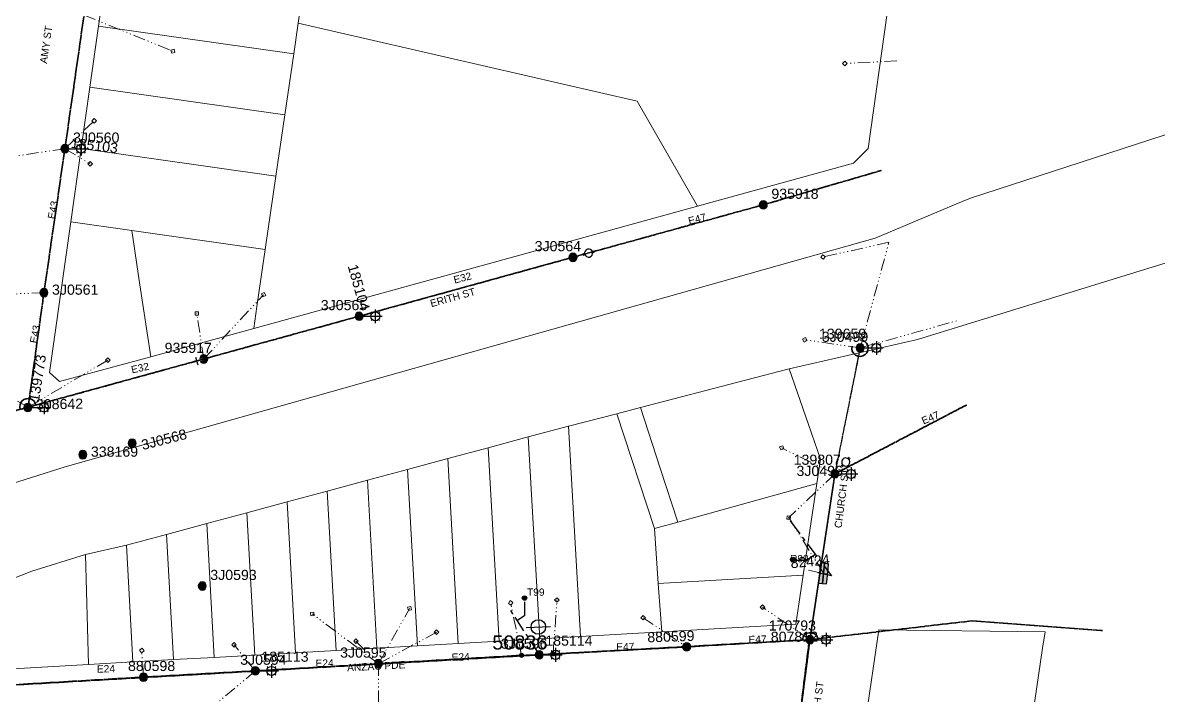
# Model space of a CAD drawing. Header units: metres. Extents: x 244561 to 254068, y 6159332 to 6162744.
# Drawn here: x 252314 to 252594.4, y 6161688.6 to 6161854.5 of the extents above; entities that cross this region are included whole.
import ezdxf
from ezdxf.enums import TextEntityAlignment as Align

# ---------------------------------------------------------------- set-up
doc = ezdxf.new("R2010")
doc.units = ezdxf.units.M
for name, pattern in [('Cable Exist OH', [1, 1, 0]), ('Cable Exist UG', [7, 4, -1, 1, -1]), ('PHANTOMX2', [6.6, 3, -0.75, 0.2, -0.75, 0.2, -0.75, 0.2, -0.75])]:
    doc.linetypes.add(name, pattern=pattern)
doc.layers.get('0').update_dxf_attribs({"color": 6})
for name, color, linetype, lineweight in [('_User_HV_Exist', 1, 'Continuous', 35), ('_User_LV_Exist', 5, 'Continuous', 35), ('Cadastre Developer_SP_NEW', 92, 'Continuous', 15), ('Cadastre Land Parcels_SP_EXT', 118, 'Continuous', 15), ('Cadastre Roads_SP_EXT', 218, 'Continuous', 15), ('Mains_HV_EXT', 13, 'Continuous', 25), ('Mains_LV_EXT', 163, 'Continuous', 25), ('Mains_SL_EXT', 131, 'Continuous', 25), ('Services_SP_EXT', 42, 'PHANTOMX2', 20)]:
    doc.layers.add(name, color=color, linetype=linetype, lineweight=lineweight)
for name, color, linetype in [('Duct_SP_EXT', 30, 'Continuous'), ('Equip_LV_EXT', 7, 'Continuous'), ('Equip_SP_HV_EXT', 7, 'Continuous'), ('Equip_SP_LV_EXT', 7, 'Continuous'), ('Equip_SP_SL_EXT', 7, 'Continuous'), ('SupportsOH_SP_TR_HV_LV_SL_EXT', 7, 'Continuous'), ('SupportsUG_SP_LV_EXT', 7, 'Continuous'), ('Trench_SP_EXT', 7, 'Continuous')]:
    doc.layers.add(name, color=color, linetype=linetype)
doc.styles.add('HVSW_LABEL', font='arial.ttf', dxfattribs={"height": 3.5})
doc.styles.add('iecARIAL', font='arial.ttf', dxfattribs={"height": 2})
doc.styles.add('POLE_LABEL', font='arial.ttf', dxfattribs={"height": 2})
doc.styles.add('SL_LABEL', font='arial.ttf', dxfattribs={"height": 2})
doc.styles.get("Standard").update_dxf_attribs({"font": 'arial.ttf'})

# ---------------------------------------------------------------- blocks, each defined once
blk = doc.blocks.new('PILLAR_EXT')
blk.add_hatch(color=256).paths.add_polyline_path([(-2.5, 1), (-2.5, -1), (2.5, -1), (2.5, 1)])
for p, q in [((-2.5, 0), (2.5, 0)), ((0, 1), (0, -1))]:
    blk.add_line(p, q)
at = {"ltscale": 10}
blk.add_line((2.5, 0), (-2.5, 0), dxfattribs=at)
blk.add_lwpolyline([(-2.5, -1), (-1.25, -1), (1.25, -1), (2.5, -1), (2.5, 1), (-2.5, 1)], close=True)
at = {"width": 0.9, "flags": 8}
blk.add_attdef('ASSET_NUM', text='', height=2, rotation=90, dxfattribs=at).set_placement((-2, 4), align=Align.MIDDLE_LEFT)
for tag, p, flags in [('OWNED_BY', (0, -0.2), 9), ('STATE', (0, -0.4), 9), ('SUPPORT_TYPE', (0, -0.6), 9), ('STREETNAME', (0, -1.8), 9), ('SUBURB', (0, -2), 1), ('USAGE', (0, -0.8), 9), ('LEGEND', (0, -1), 9), ('LOCATION', (0, -1.2), 9), ('NOTES', (0, -1.4), 9), ('PARENT', (0, -1.6), 9)]:
    blk.add_attdef(tag, p, '', height=0.2, dxfattribs=dict(flags=flags))
blk = doc.blocks.new('LV_OH_LINKS_OPEN_EXT')
for p, q in [((-0.17, 4.97), (-0.17, 5.46)), ((-0.17, 3), (-0.17, 2.5)), ((0.17, 4.97), (0.17, 5.46)), ((0.17, 3), (0.17, 2.5))]:
    blk.add_line(p, q)
blk.add_lwpolyline([(0, 2.99, 1), (0, 4.98, 1)], format="xyb", close=True)
at = {"flags": 9}
for tag, p in [('ACTUAL_STATUS', (0, 0)), ('CONSTRUCTED_VOLTAGE', (0, -0.2)), ('OPERATING_VOLTAGE', (0, -0.6)), ('ORIENTATION', (0, -0.8)), ('OWNED_BY', (0, -1)), ('STATE', (0, -1.2)), ('SWITCH_TYPE', (0, -1.4)), ('NO_PHASES', (0, -0.4)), ('USAGE', (0, -1.6)), ('LEGEND', (0, -1.8)), ('NOTES', (0, -2))]:
    blk.add_attdef(tag, text='', height=0.2, dxfattribs=at).set_placement(p, align=Align.MIDDLE_LEFT)
at = {"flags": 1}
blk.add_attdef('Z', (0, 0), '', height=0.2, dxfattribs=at)
blk = doc.blocks.new('SL_LANTERN_EXT')
at = {"flags": 9}
for tag, p in [('LRATECODE', (-7.4, 0)), ('LOUTREACHVOCAB', (-7.2, 0)), ('LOUTREACH', (-7, 0)), ('LANTNUMBER', (-6.6, 0)), ('LNEW', (-6.4, 0)), ('LMASTVOCAB', (-6.2, 0)), ('LMAST', (-6, 0)), ('LLAMPVOCAB', (-5.8, 0)), ('LLAMP', (-5.6, 0)), ('LEXIST', (-5.4, 0)), ('LCHARGE3PERCENT', (-5.2, 0)), ('LCHARGE3', (-5, 0)), ('LCHARGE2PERCENT', (-4.8, 0)), ('LCHARGE2', (-4.6, 0)), ('LCHARGE1PERCENT', (-4.4, 0)), ('LCHARGE1', (-4.2, 0)), ('LCATEGORY', (-4, 0)), ('LBRACKETVOCAB', (-3.8, 0)), ('LBRACKET', (-3.6, 0)), ('LKINGHEIGHT', (-3.4, 0)), ('CREPLACE', (-3.2, 0)), ('CREMOVE', (-3, 0)), ('CNUMBER', (-2.8, 0)), ('CNEW', (-2.6, 0)), ('CEXIST', (-2.4, 0)), ('USAGE', (-2.2, 0)), ('STATE', (-2, 0)), ('OWNED_BY', (-1.8, 0)), ('ORIENTATION', (-1.6, 0)), ('OPERATING_VOLTAGE', (-1.4, 0)), ('NO_PHASES', (-1.2, 0)), ('LANTERN_TYPE', (-1, 0)), ('LANTERN_PURPOSE', (-0.8, 0)), ('CONTROL_TYPE', (-0.6, 0)), ('CONSTRUCTED_VOLTAGE', (-0.4, 0))]:
    blk.add_attdef(tag, text='', height=0.001, rotation=270, dxfattribs=at).set_placement(p, align=Align.MIDDLE_LEFT)
at = {"style": 'SL_LABEL', "flags": 9}
blk.add_attdef('STREET_CODE', text='', height=0.001, rotation=270, dxfattribs=at).set_placement((0, 0), align=Align.MIDDLE_LEFT)
at = {"flags": 1}
blk.add_attdef('Z', (0, 0), '', height=0.001, rotation=270, dxfattribs=at)
at = {"width": 0.9}
blk.add_attdef('LNUMBER', text='', height=1, dxfattribs=at).set_placement((7, -1), align=Align.MIDDLE_LEFT)
at = {"flags": 9}
for tag, p in [('LREMOVE', (0, -7.6)), ('LREPLACE', (0, -7.8)), ('LTYPE', (0, -8)), ('LTYPEVOCAB', (0, -8.2)), ('LEGEND', (0, -8.4)), ('SUBURB', (0, -8.6)), ('STREETNAME', (0, -8.8)), ('LOCATION', (0, -9)), ('NOTES', (0, -9.2)), ('MAINTAINED_BY', (0, -9.86))]:
    blk.add_attdef(tag, text='', height=0.001, dxfattribs=at).set_placement(p, align=Align.MIDDLE_LEFT)
blk.add_attdef('OPERATED_BY', (0, -9.61), '', height=0.001, dxfattribs=at)
blk.add_wipeout([(5.69, 0), (5.06, -1.06), (4, -1.69), (2.94, -1.06), (2.31, 0), (2.94, 1.06), (4, 1.69), (5.06, 1.06)])
for p, q in [((0, 0), (4, 0)), ((2.94, 1.06), (3.2, 0.8)), ((4, 1.69), (4, 0)), ((5.06, 1.06), (4.8, 0.8)), ((2.94, -1.06), (3.2, -0.8)), ((4, 0), (5.69, 0)), ((4, 0), (4, -1.69)), ((5.06, -1.06), (4.8, -0.8))]:
    blk.add_line(p, q)
blk.add_circle((4, 0), 1.12)
blk = doc.blocks.new('CCP_EXT')
blk.add_wipeout([(0, 0.57), (0.57, 0), (0, -0.57), (-0.57, 0)])
blk.add_lwpolyline([(-0.57, 0), (0, 0.57), (0.57, 0), (0, -0.57), (-0.57, 0)])
at = {"flags": 1}
blk.add_attdef('Z', (0, 0), '', height=0.2, dxfattribs=at)
at = {"flags": 9}
for tag, p in [('CCP_TYPE', (0, 0)), ('CONSTRUCTED_VOLTAGE', (0, -0.2)), ('OPERATING_VOLTAGE', (0, -0.6)), ('ORIENTATION', (0, -0.8)), ('OWNED_BY', (0, -1)), ('STATE', (0, -1.8)), ('NO_PHASES', (0, -0.4)), ('USAGE', (0, -1.2)), ('LEGEND', (0, -1.4)), ('LIFE_SUPPORT', (0, -1.6)), ('NOTES', (0, -2))]:
    blk.add_attdef(tag, text='', height=0.2, dxfattribs=at).set_placement(p, align=Align.MIDDLE_LEFT)
blk = doc.blocks.new('POLE_EXT')
blk.add_hatch(color=256).paths.add_polyline_path([(-1, 0, 1), (1, 0, 1)])
blk.add_lwpolyline([(-1, 0, 1), (1, 0, 1)], format="xyb", close=True)
at = {"flags": 8}
blk.add_attdef('pNumber', text='', height=2, dxfattribs=at).set_placement((2.5, 2.5), align=Align.MIDDLE_CENTER)
at = {"style": 'POLE_LABEL', "flags": 9}
for tag, p in [('STRUCTURE_PLANT_NUMBER', (1.35, 0.03)), ('STREET_CODE', (1.35, -0.2))]:
    blk.add_attdef(tag, text='', height=0.2, dxfattribs=at).set_placement(p, align=Align.MIDDLE_LEFT)
at = {"flags": 9}
for tag, p in [('OWNED_BY', (1.35, -0.4)), ('SPECIAL_USE', (1.35, -0.8)), ('STATE', (1.35, -1)), ('cLV', (1.35, -1.4)), ('hDepth', (1.35, -1.6)), ('hDia', (1.35, -1.8)), ('cHV', (1.35, -2)), ('PARENT', (1.35, -0.6)), ('USAGE', (1.35, -1.2)), ('LBRACKET', (1.35, -2.2)), ('LExisting', (1.35, -2.4)), ('LANTNUMBER', (1.35, -2.6)), ('LOther', (1.35, -2.8)), ('cLinedev', (1.35, -3.4)), ('pExisting', (1.35, -3.8)), ('pFooting', (1.35, -4.4)), ('pNew', (1.35, -4.6)), ('pRelocate', (1.35, -5)), ('pRemove', (1.35, -5.2)), ('pReplace', (1.35, -5.4)), ('pStay', (1.35, -5.6)), ('LRemove', (1.35, -3)), ('LEGEND', (1.35, -3.2)), ('LOCATION', (1.35, -3.6)), ('PFNUMBER', (1.35, -4)), ('NEWPFNUMBER', (1.35, -4.2)), ('pType', (1.35, -5.8)), ('cspan', (1.35, -6)), ('STREETNAME', (1.35, -6.2)), ('SUBURB', (1.35, -6.4)), ('OPERATED_BY', (1.36, -7.01)), ('NOTES', (1.35, -6.6)), ('MAINTAINED_BY', (1.36, -6.81))]:
    blk.add_attdef(tag, text='', height=0.2, dxfattribs=at).set_placement(p, align=Align.MIDDLE_LEFT)
at = {"flags": 1}
blk.add_attdef('Z', (1.35, -7.33), '', height=0.2, dxfattribs=at)
blk = doc.blocks.new('HV_ABS_CLOSED_EXT')
blk.add_line((-3, 6.87), (3, 6.87))
blk.add_circle((0, 6.87), 1.8)
at = {"style": 'HVSW_LABEL'}
for tag, height, flags, p in [('ASSET_NUM', 3.5, 8, (2, 2)), ('STREET_CODE', 0.2, 9, (0, -0.2))]:
    blk.add_attdef(tag, text='', height=height, dxfattribs=dict(at, flags=flags)).set_placement(p, align=Align.MIDDLE_LEFT)
at = {"flags": 1}
blk.add_attdef('Z', (0, 0), '', height=0.2, dxfattribs=at)
at = {"flags": 9}
for tag, p in [('ACTUAL_STATUS', (0, -0.4)), ('CONSTRUCTED_VOLTAGE', (0, -0.6)), ('OPERATING_VOLTAGE', (0, -1)), ('ORIENTATION', (0, -1.2)), ('OWNED_BY', (0, -1.4)), ('STATE', (0, -1.6)), ('SWITCH_TYPE', (0, -1.8)), ('STREETNAME', (0, -2.6)), ('SUBURB', (0, -2.8)), ('NO_PHASES', (0, -0.8)), ('USAGE', (0, -2)), ('LEGEND', (0, -2.2)), ('LOCATION', (0, -2.4)), ('NOTES', (0, -3))]:
    blk.add_attdef(tag, text='', height=0.2, dxfattribs=at).set_placement(p, align=Align.MIDDLE_LEFT)
blk = doc.blocks.new('End Shackle_EXT')
blk.add_wipeout([(0, 0.25), (1.81, 0.25), (1.82, -0.25), (0, -0.25)])
blk.add_line((1.81, -1), (1.81, 1))
at = {"flags": 1}
blk.add_attdef('Z', (0, 0), '', height=0.2, dxfattribs=at)
at = {"flags": 9}
for tag, p in [('CONNECTOR_TYPE', (0, 0)), ('CONSTRUCTED_VOLTAGE', (0, -0.2)), ('OPERATING_VOLTAGE', (0, -0.6)), ('ORIENTATION', (0, -0.8)), ('OWNED_BY', (0, -1)), ('STATE', (0, -1.2)), ('NO_PHASES', (0, -0.4)), ('USAGE', (0, -1.4)), ('NOTES', (0, -1.6))]:
    blk.add_attdef(tag, text='', height=0.2, dxfattribs=at).set_placement(p, align=Align.MIDDLE_LEFT)
blk = doc.blocks.new('CABLE_LARGE_EXT')
h = blk.add_hatch(color=256)
edge = h.paths.add_edge_path()
edge.add_arc((0, 0.55), 0.55, 0, 360)
blk.add_circle((0, 0.55), 0.55)
at = {"flags": 1}
blk.add_attdef('Z', (0, 0), '', height=0.2, dxfattribs=at)
at = {"flags": 9}
for tag, p in [('COND_CODE', (0, 0)), ('STATE', (0, -0.4)), ('XSECT_SIZE', (0, -0.6)), ('FB_REFERENCE', (0, -0.2)), ('NOTES', (0, -0.8))]:
    blk.add_attdef(tag, text='', height=0.2, dxfattribs=at).set_placement(p, align=Align.MIDDLE_LEFT)
blk = doc.blocks.new('CONNECTOR_NODE_EXT')
h = blk.add_hatch(color=256)
edge = h.paths.add_edge_path()
edge.add_arc((0, 0), 0.5, 0, 360)
blk.add_circle((0, 0), 0.5)
at = {"flags": 1}
blk.add_attdef('Z', (0, 0), '', height=0.2, dxfattribs=at)
at = {"flags": 9}
for tag, p in [('CONNECTOR_TYPE', (0, 0)), ('CONSTRUCTED_VOLTAGE', (0, -0.2)), ('OPERATING_VOLTAGE', (0, -0.6)), ('ORIENTATION', (0, -0.8)), ('SUBTYPE', (0, -1)), ('NO_PHASES', (0, -0.4)), ('USAGE', (0, -1.2)), ('NOTES', (0, -1.4))]:
    blk.add_attdef(tag, text='', height=0.2, dxfattribs=at).set_placement(p, align=Align.MIDDLE_LEFT)

msp = doc.modelspace()

# ---------------------------------------------------------------- linework, layer by layer
at = {"layer": '_User_LV_Exist', "linetype": 'Cable Exist OH'}
for points in [[(252401.8139, 6161696.3647), (252437.1484, 6161698.4238)], [(252291.2384, 6161689.9482), (252343.8053, 6161693.0562)]]:
    msp.add_lwpolyline(points, dxfattribs=at)
at = {"layer": 'Cadastre Developer_SP_NEW', "linetype": 'Continuous'}
for points in [[(252475.7104, 6161731.3017), (252471.3572, 6161744.6041), (252466.4764, 6161759.5185), (252460.6881, 6161757.9611), (252469.9447, 6161729.7011), (252475.7104, 6161731.3017)], [(252431.5805, 6161701.9298), (252428.8707, 6161749.6271), (252418.949, 6161746.9547), (252421.5359, 6161701.3588), (252431.5805, 6161701.9298)], [(252361.2738, 6161697.9334), (252359.4169, 6161730.9337), (252349.4951, 6161728.2632), (252351.2298, 6161697.3653), (252361.2738, 6161697.9334)], [(252330.2284, 6161696.1707), (252329.5035, 6161723.2963), (252316.2778, 6161719.2175), (252270.6312, 6161701.3018), (252271.5272, 6161698.8917), (252288.4857, 6161693.7982), (252330.2284, 6161696.1707)], [(252341.186, 6161696.7922), (252339.5726, 6161725.5946), (252329.5035, 6161723.2963), (252330.2284, 6161696.1707), (252341.186, 6161696.7922)], [(252565.7632, 6161700.1923), (252566.3884, 6161704.2304), (252525.3755, 6161704.7535), (252522.138, 6161682.8725), (252519.5961, 6161665.6782), (252559.8655, 6161659.7566), (252565.7632, 6161700.1923)]]:
    msp.add_lwpolyline(points, close=True, dxfattribs=at)
at = {"layer": 'Cadastre Land Parcels_SP_EXT', "linetype": 'Continuous'}
for points in [[(252519.0939, 6161819.8482), (252522.7003, 6161823.4438), (252527.4332, 6161856.8128), (252517.7647, 6161858.1845), (252477.1799, 6161863.9403), (252461.9177, 6161866.0924), (252446.8283, 6161868.233), (252442.6053, 6161868.8323), (252427.5169, 6161870.973), (252412.4276, 6161873.1137), (252397.3383, 6161875.2543), (252385.2668, 6161876.9664), (252383.0764, 6161861.8842), (252381.9811, 6161854.3436), (252465.7081, 6161835.1163), (252480.5825, 6161809.2261), (252519.0939, 6161819.8482)], [(252381.9811, 6161854.3436), (252383.0764, 6161861.8842), (252334.841, 6161868.7278), (252332.7009, 6161853.639), (252380.8859, 6161846.803), (252381.9811, 6161854.3436)], [(252380.8859, 6161846.803), (252332.7009, 6161853.639), (252330.5601, 6161838.5502), (252378.6954, 6161831.7208), (252380.8859, 6161846.803)], [(252480.5825, 6161809.2261), (252465.7081, 6161835.1163), (252381.9811, 6161854.3436), (252380.8859, 6161846.803), (252378.6954, 6161831.7208), (252376.505, 6161816.6396), (252373.8757, 6161798.5414), (252371.8234, 6161784.5049), (252371.0251, 6161779.0451), (252480.5825, 6161809.2261)], [(252378.6954, 6161831.7208), (252330.5601, 6161838.5502), (252328.42, 6161823.4614), (252376.505, 6161816.6396), (252378.6954, 6161831.7208)], [(252376.505, 6161816.6396), (252328.42, 6161823.4614), (252325.8512, 6161805.3537), (252340.9404, 6161803.2133), (252373.8757, 6161798.5414), (252376.505, 6161816.6396)], [(252345.5913, 6161772.0892), (252342.9422, 6161789.8149), (252340.9404, 6161803.2133), (252325.8512, 6161805.3537), (252320.5772, 6161768.1846), (252323.0905, 6161765.9673), (252345.5913, 6161772.0892)], [(252371.0251, 6161779.0451), (252371.8234, 6161784.5049), (252373.8757, 6161798.5414), (252340.9404, 6161803.2133), (252342.9422, 6161789.8149), (252345.5913, 6161772.0892), (252371.0251, 6161779.0451)], [(252510.0849, 6161740.8097), (252510.9906, 6161746.8366), (252508.0217, 6161755.3697), (252503.2541, 6161769.0691), (252492.4398, 6161766.2604), (252466.4764, 6161759.5185), (252471.3572, 6161744.6041), (252475.7104, 6161731.3017), (252510.0849, 6161740.8097)], [(252475.7104, 6161731.3017), (252471.3572, 6161744.6041), (252466.4764, 6161759.5185), (252460.6881, 6161757.9611), (252469.9447, 6161729.7011), (252475.7104, 6161731.3017)], [(252471.75, 6161704.2126), (252470.9029, 6161716.1722), (252469.9447, 6161729.7011), (252460.6881, 6161757.9611), (252448.7151, 6161754.967), (252451.6674, 6161703.0718), (252471.75, 6161704.2126)], [(252451.6674, 6161703.0718), (252448.7151, 6161754.967), (252438.7924, 6161752.2985), (252441.6235, 6161702.5008), (252451.6674, 6161703.0718)], [(252441.6235, 6161702.5008), (252438.7924, 6161752.2985), (252428.8707, 6161749.6271), (252431.5805, 6161701.9298), (252441.6235, 6161702.5008)], [(252431.5805, 6161701.9298), (252428.8707, 6161749.6271), (252418.949, 6161746.9547), (252421.5359, 6161701.3588), (252431.5805, 6161701.9298)], [(252421.5359, 6161701.3588), (252418.949, 6161746.9547), (252409.0264, 6161744.2861), (252411.4928, 6161700.7897), (252421.5359, 6161701.3588)], [(252411.4928, 6161700.7897), (252409.0264, 6161744.2861), (252399.1046, 6161741.6166), (252401.4482, 6161700.2177), (252411.4928, 6161700.7897)], [(252401.4482, 6161700.2177), (252399.1046, 6161741.6166), (252389.1829, 6161738.9452), (252391.4044, 6161699.6466), (252401.4482, 6161700.2177)], [(252506.6882, 6161718.2039), (252510.0849, 6161740.8097), (252475.7104, 6161731.3017), (252469.9447, 6161729.7011), (252470.9029, 6161716.1722), (252506.6882, 6161718.2039)], [(252391.4044, 6161699.6466), (252389.1829, 6161738.9452), (252379.2611, 6161736.2767), (252381.3614, 6161699.0746), (252391.4044, 6161699.6466)], [(252381.3614, 6161699.0746), (252379.2611, 6161736.2767), (252369.3394, 6161733.6042), (252371.3175, 6161698.5055), (252381.3614, 6161699.0746)], [(252371.3175, 6161698.5055), (252369.3394, 6161733.6042), (252359.4169, 6161730.9337), (252361.2738, 6161697.9334), (252371.3175, 6161698.5055)], [(252361.2738, 6161697.9334), (252359.4169, 6161730.9337), (252349.4951, 6161728.2632), (252351.2298, 6161697.3653), (252361.2738, 6161697.9334)], [(252351.2298, 6161697.3653), (252349.4951, 6161728.2632), (252339.5726, 6161725.5946), (252341.186, 6161696.7922), (252351.2298, 6161697.3653)], [(252330.2284, 6161696.1707), (252329.5035, 6161723.2963), (252316.2778, 6161719.2175), (252270.6312, 6161701.3018), (252271.5272, 6161698.8917), (252288.4857, 6161693.7982), (252330.2284, 6161696.1707)], [(252341.186, 6161696.7922), (252339.5726, 6161725.5946), (252329.5035, 6161723.2963), (252330.2284, 6161696.1707), (252341.186, 6161696.7922)], [(252504.8685, 6161706.0952), (252505.8562, 6161712.6815), (252506.6882, 6161718.2039), (252470.9029, 6161716.1722), (252471.75, 6161704.2126), (252504.8685, 6161706.0952)], [(252565.7632, 6161700.1923), (252566.3884, 6161704.2304), (252525.3755, 6161704.7535), (252522.138, 6161682.8725), (252519.5961, 6161665.6782), (252559.8655, 6161659.7566), (252565.7632, 6161700.1923)]]:
    msp.add_lwpolyline(points, close=True, dxfattribs=at)
for points in [[(252718.2726, 6161866.6302), (252548.0287, 6161811.2134), (252544.3913, 6161809.7266), (252524.4759, 6161801.3251), (252324.462, 6161744.9483), (252307.7545, 6161739.6793), (252296.9064, 6161738.589), (252268.0109, 6161738.8004), (252260.2586, 6161739.1207), (252255.6042, 6161739.3132), (252254.0425, 6161739.0125), (252246.5043, 6161737.2716), (252197.7463, 6161725.0119), (252172.4735, 6161718.7455), (252165.6289, 6161716.8082), (251980.4688, 6161659.6085)], [(252270.631, 6161701.3018), (252316.2777, 6161719.2175), (252329.5034, 6161723.2963), (252339.5724, 6161725.5946), (252349.4951, 6161728.2632), (252359.4167, 6161730.9337), (252369.3393, 6161733.6042), (252379.2609, 6161736.2767), (252389.1828, 6161738.9452), (252399.1045, 6161741.6167), (252399.1045, 6161741.6167), (252409.0263, 6161744.2861), (252418.9489, 6161746.9547), (252428.8706, 6161749.6271), (252438.7923, 6161752.2985), (252448.7149, 6161754.967), (252460.6879, 6161757.9611), (252466.4762, 6161759.5185), (252492.4397, 6161766.2604), (252503.254, 6161769.0691), (252534.8774, 6161776.299), (252707.8675, 6161829.5865)]]:
    msp.add_lwpolyline(points, dxfattribs=at)
at = {"layer": 'Duct_SP_EXT'}
msp.add_lwpolyline([(252504.8139, 6161721.9019), (252507.4698, 6161721.9028), (252509.5235, 6161723.2858)], dxfattribs=at)
at = {"layer": 'Mains_LV_EXT', "linetype": 'Continuous'}
for points in [[(252518.7353, 6161774.7025, 2.93041246), (252520.696, 6161776.2345)], [(252317.26, 6161760.0987, 1.08680049), (252313.3852, 6161759.155)], [(252508.5188, 6161703.9449, 0.49422254), (252506.54, 6161702.2051)], [(252510.2582, 6161702.4699, 0.43191001), (252508.5188, 6161703.9449)]]:
    msp.add_lwpolyline(points, format="xyb", dxfattribs=at)
at = {"layer": 'Mains_LV_EXT', "linetype": 'Cable Exist OH'}
for points in [[(252401.8139, 6161696.3647), (252437.1484, 6161698.4238)], [(252291.2384, 6161689.9482), (252343.8053, 6161693.0562)]]:
    msp.add_lwpolyline(points, dxfattribs=at)
at = {"layer": 'Services_SP_EXT'}
for points in [[(252319.2245, 6161787.8757), (252306.8007, 6161787.3734)], [(252507.975, 6161719.4504), (252511.7162, 6161718.6242)], [(252401.8139, 6161696.3647), (252401.9352, 6161672.7681)]]:
    msp.add_lwpolyline(points, dxfattribs=at)

# ---------------------------------------------------------------- block references
at = {"layer": 'Duct_SP_EXT'}
for p in [(252504.1282, 6161721.5096), (252437.8876, 6161711.9993)]:
    msp.add_blockref('CABLE_LARGE_EXT', p, dxfattribs=at)
at = {"layer": 'Equip_LV_EXT'}
msp.add_blockref('CONNECTOR_NODE_EXT', (252437.1484, 6161698.4238), dxfattribs=at)
at = {"layer": 'Equip_SP_LV_EXT'}
for p, rotation in [((252449.8411, 6161796.6085), 285.0051740422951), ((252514.4853, 6161743.1754), 317.5358150513669), ((252441.5191, 6161698.553), 270.7744637782431)]:
    msp.add_blockref('LV_OH_LINKS_OPEN_EXT', p, dxfattribs=dict(at, rotation=rotation))
at = {"layer": 'SupportsOH_SP_TR_HV_LV_SL_EXT'}
ref = msp.add_blockref('POLE_EXT', (252496.8247, 6161809.5292), dxfattribs=at)
ref.add_attrib('ASSET_NUM', '935918', dxfattribs={"layer": '0', "height": 2.5, "style": 'POLE_LABEL'}).set_placement((252498.8247, 6161810.2792), align=Align.BOTTOM_LEFT)
ref = msp.add_blockref('POLE_EXT', (252449.8411, 6161796.6085), dxfattribs=at)
ref.add_attrib('ASSET_NUM', '3J0564', dxfattribs={"layer": '0', "height": 2.5, "style": 'POLE_LABEL'}).set_placement((252451.8411, 6161797.3585), align=Align.BOTTOM_RIGHT)
ref = msp.add_blockref('POLE_EXT', (252319.2245, 6161787.8757), dxfattribs=at)
ref.add_attrib('ASSET_NUM', '3J0561', dxfattribs={"layer": '0', "height": 2.5, "style": 'POLE_LABEL'}).set_placement((252321.2245, 6161788.6257), align=Align.MIDDLE_LEFT)
ref = msp.add_blockref('POLE_EXT', (252358.6844, 6161771.5232), dxfattribs=at)
ref.add_attrib('ASSET_NUM', '935917', dxfattribs={"layer": '0', "height": 2.5, "style": 'POLE_LABEL'}).set_placement((252360.6844, 6161772.2732), align=Align.BOTTOM_RIGHT)
ref = msp.add_blockref('POLE_EXT', (252341.012, 6161750.718), dxfattribs=at)
ref.add_attrib('ASSET_NUM', '3J0568', dxfattribs={"layer": '0', "height": 2.5, "rotation": 14.356076, "style": 'POLE_LABEL'}).set_placement((252343.012, 6161751.468), align=Align.TOP_LEFT)
ref = msp.add_blockref('POLE_EXT', (252328.8276, 6161747.9184), dxfattribs=at)
ref.add_attrib('ASSET_NUM', '338169', dxfattribs={"layer": '0', "height": 2.5, "style": 'POLE_LABEL'}).set_placement((252330.8276, 6161748.6684), align=Align.MIDDLE_LEFT)
ref = msp.add_blockref('POLE_EXT', (252358.3023, 6161715.516), dxfattribs=at)
ref.add_attrib('ASSET_NUM', '3J0593', dxfattribs={"layer": '0', "height": 2.5, "style": 'POLE_LABEL'}).set_placement((252360.3023, 6161716.266), align=Align.BOTTOM_LEFT)
ref = msp.add_blockref('POLE_EXT', (252477.906, 6161700.5221), dxfattribs=at)
ref.add_attrib('ASSET_NUM', '880599', dxfattribs={"layer": '0', "height": 2.5, "rotation": 1.954487, "style": 'POLE_LABEL'}).set_placement((252479.906, 6161701.2721), align=Align.BOTTOM_RIGHT)
ref = msp.add_blockref('POLE_EXT', (252343.8052, 6161693.0563), dxfattribs=at)
ref.add_attrib('ASSET_NUM', '880598', dxfattribs={"layer": '0', "height": 2.5, "style": 'POLE_LABEL'}).set_placement((252345.8052, 6161693.8063), align=Align.BOTTOM_CENTER)
at = {"layer": 'SupportsUG_SP_LV_EXT'}
ref = msp.add_blockref('PILLAR_EXT', (252511.7161, 6161718.6242), dxfattribs=dict(at, rotation=84.38380469025365))
ref.add_attrib('ASSET_NUM', '82424', dxfattribs={"layer": '0', "height": 2.5, "rotation": 5.905383, "style": 'iecARIAL'}).set_placement((252513.2161, 6161722.1242), align=Align.MIDDLE_RIGHT)

# ---------------------------------------------------------------- texts
at = {"layer": 'Cadastre Roads_SP_EXT'}
for s, rotation, p in [('AMY ST', 81.73246, (252319.9657, 6161844.2961)), ('ERITH ST', 15.593209, (252414.8709, 6161784.2938)), ('ANZAC PDE', 3.091761, (252394.1186, 6161694.4658)), ('CHURCH ST', 81.982536, (252509.711, 6161677.1805))]:
    msp.add_text(s, height=1.8, rotation=rotation, dxfattribs=at).set_placement(p)
at = {"layer": 'Duct_SP_EXT'}
for s, p in [('R99', (252503.4267, 6161721.3755)), ('T99', (252438.4955, 6161713.1144))]:
    msp.add_text(s, height=1.8, dxfattribs=at).set_placement(p)
at = {"layer": 'Mains_LV_EXT'}
for s, rotation, p in [('E43', 78.869132, (252321.8908, 6161805.9156)), ('E47', 14.44191, (252478.5525, 6161804.6341)), ('E32', 14.568762, (252420.6355, 6161790.1045)), ('E43', 78.944462, (252317.4852, 6161775.2825)), ('E32', 12.569457, (252340.9838, 6161767.9487)), ('E47', 22.41952, (252536.365, 6161755.3499)), ('E47', 1.954476, (252460.5585, 6161699.5704)), ('E24', 1.885679, (252419.9248, 6161697.0645)), ('E24', 1.694812, (252332.326, 6161694.138)), ('E24', 2.045043, (252386.3269, 6161695.5338))]:
    msp.add_text(s, height=1.8, rotation=rotation, dxfattribs=at).set_placement(p)

# ---------------------------------------------------------------- next in the draw order: block references
at = {"layer": 'Equip_SP_SL_EXT'}
ref = msp.add_blockref('SL_LANTERN_EXT', (252324.409, 6161823.3874), dxfattribs=at)
ref.add_attrib('ASSET_NUM', '185103', dxfattribs={"layer": '0', "height": 2.5, "rotation": 353.205475, "style": 'iecARIAL'}).set_placement((252325.909, 6161824.8874), align=Align.MIDDLE_LEFT)
ref = msp.add_blockref('SL_LANTERN_EXT', (252397.0414, 6161782.0631), dxfattribs=at)
ref.add_attrib('ASSET_NUM', '185104', dxfattribs={"layer": '0', "height": 2.5, "rotation": 285.569354, "style": 'iecARIAL'}).set_placement((252398.5414, 6161783.5631), align=Align.MIDDLE_RIGHT)
ref = msp.add_blockref('SL_LANTERN_EXT', (252520.7408, 6161774.2539), dxfattribs=at)
ref.add_attrib('ASSET_NUM', '139659', dxfattribs={"layer": '0', "height": 2.5, "style": 'iecARIAL'}).set_placement((252522.2408, 6161775.7539), align=Align.BOTTOM_RIGHT)
ref = msp.add_blockref('SL_LANTERN_EXT', (252315.249, 6161759.5638), dxfattribs=at)
ref.add_attrib('ASSET_NUM', '139773', dxfattribs={"layer": '0', "height": 2.5, "rotation": 81.126716, "style": 'iecARIAL'}).set_placement((252316.749, 6161761.0638), align=Align.MIDDLE_LEFT)
ref = msp.add_blockref('SL_LANTERN_EXT', (252514.4853, 6161743.1754), dxfattribs=at)
ref.add_attrib('ASSET_NUM', '139807', dxfattribs={"layer": '0', "height": 2.5, "style": 'iecARIAL'}).set_placement((252515.9853, 6161744.6754), align=Align.BOTTOM_RIGHT)
ref = msp.add_blockref('SL_LANTERN_EXT', (252508.3351, 6161702.2857), dxfattribs=at)
ref.add_attrib('ASSET_NUM', '170793', dxfattribs={"layer": '0', "height": 2.5, "style": 'iecARIAL'}).set_placement((252509.8351, 6161703.7857), align=Align.BOTTOM_RIGHT)
ref = msp.add_blockref('SL_LANTERN_EXT', (252441.5191, 6161698.553), dxfattribs=at)
ref.add_attrib('ASSET_NUM', '185114', dxfattribs={"layer": '0', "height": 2.5, "style": 'iecARIAL'}).set_placement((252443.0191, 6161700.053), align=Align.BOTTOM_LEFT)
ref = msp.add_blockref('SL_LANTERN_EXT', (252371.4137, 6161694.595), dxfattribs=at)
ref.add_attrib('ASSET_NUM', '185113', dxfattribs={"layer": '0', "height": 2.5, "style": 'iecARIAL'}).set_placement((252372.9137, 6161696.095), align=Align.BOTTOM_LEFT)
at = {"layer": 'Services_SP_EXT'}
for p, rotation in [((252351.074, 6161847.428), 327.3205518327139), ((252516.9766, 6161844.4198), 178.3550175103448), ((252511.588, 6161796.668), 191.4854002582113), ((252373.439, 6161787.364), 69.82209204555056), ((252356.966, 6161782.734), 136.3350111888709), ((252507.072, 6161776.26), 166.0019473096094), ((252501.3875, 6161749.5971), 155.4877170151717), ((252503.1, 6161732.4151), 221.3817288821576), ((252434.4459, 6161711.355), 100.557616647402), ((252445.8841, 6161712.0844), 83.2685020168568), ((252385.5061, 6161708.6265), 142.2293826703479), ((252409.4965, 6161709.9781), 58.77864884200789), ((252343.3803, 6161699.6008), 263.6301040878043)]:
    msp.add_blockref('CCP_EXT', p, dxfattribs=dict(at, rotation=rotation))
for p in [(252331.6015, 6161830.2512), (252330.6333, 6161819.6931), (252334.9718, 6161771.2403), (252496.6647, 6161710.2897), (252467.1894, 6161707.715), (252416.1377, 6161704.1291), (252366.1586, 6161701.0374), (252396.2707, 6161701.9253)]:
    msp.add_blockref('CCP_EXT', p, dxfattribs=at)

# ---------------------------------------------------------------- next in the draw order: linework, layer by layer
at = {"layer": '_User_HV_Exist', "linetype": 'Cable Exist OH'}
for points in [[(252508.335, 6161702.2859), (252548.4584, 6161706.9498), (252580.5868, 6161704.5137)], [(252441.5191, 6161698.553), (252508.3351, 6161702.2858)], [(252503.4296, 6161664.3998), (252508.3351, 6161702.2858)], [(252295.6349, 6161629.7289), (252298.7994, 6161651.4845), (252291.2384, 6161689.9482), (252441.5191, 6161698.553)]]:
    msp.add_lwpolyline(points, dxfattribs=at)
at = {"layer": '_User_LV_Exist', "linetype": 'Cable Exist OH'}
for points in [[(252324.409, 6161823.3874), (252329.1241, 6161856.3563)], [(252319.2245, 6161787.8757), (252324.409, 6161823.3874)], [(252525.9703, 6161818.0149), (252496.8324, 6161809.5587), (252449.8411, 6161796.6085)], [(252315.3231, 6161759.6286), (252319.2245, 6161787.8757)], [(252315.3231, 6161759.6285), (252259.3269, 6161744.85), (252191.7589, 6161731.7615)], [(252546.9714, 6161760.1746), (252514.4852, 6161743.1755)], [(252508.3351, 6161702.2858), (252514.4852, 6161743.1755)], [(252508.335, 6161702.2859), (252548.4584, 6161706.9498)], [(252477.906, 6161700.5221), (252444.943, 6161698.7756)], [(252477.906, 6161700.5221), (252508.3351, 6161702.2858)], [(252503.4296, 6161664.3998), (252508.2029, 6161702.2725)], [(252437.1484, 6161698.4238), (252441.5191, 6161698.553)], [(252444.943, 6161698.7756), (252441.5191, 6161698.553)], [(252371.4137, 6161694.595), (252401.8139, 6161696.3647)], [(252343.8053, 6161693.0562), (252371.4137, 6161694.595)]]:
    msp.add_lwpolyline(points, dxfattribs=at)
at = {"layer": '_User_LV_Exist', "linetype": 'Continuous'}
for points in [[(252518.7353, 6161774.7025, 2.93041246), (252520.696, 6161776.2345)], [(252317.26, 6161760.0987, 1.08680049), (252313.3852, 6161759.155)], [(252508.5188, 6161703.9449, 0.49422254), (252506.54, 6161702.2051)], [(252510.2582, 6161702.4699, 0.43191001), (252508.5188, 6161703.9449)]]:
    msp.add_lwpolyline(points, format="xyb", dxfattribs=at)
at = {"layer": 'Cadastre Developer_SP_NEW', "linetype": 'Continuous'}
for points in [[(252519.0939, 6161819.8482), (252522.7003, 6161823.4438), (252527.4332, 6161856.8128), (252517.7647, 6161858.1845), (252477.1799, 6161863.9403), (252461.9177, 6161866.0924), (252446.8283, 6161868.233), (252442.6053, 6161868.8323), (252427.5169, 6161870.973), (252412.4276, 6161873.1137), (252397.3383, 6161875.2543), (252385.2668, 6161876.9664), (252383.0764, 6161861.8842), (252381.9811, 6161854.3436), (252465.7081, 6161835.1163), (252480.5825, 6161809.2261), (252519.0939, 6161819.8482)], [(252381.9811, 6161854.3436), (252383.0764, 6161861.8842), (252334.841, 6161868.7278), (252332.7009, 6161853.639), (252380.8859, 6161846.803), (252381.9811, 6161854.3436)], [(252380.8859, 6161846.803), (252332.7009, 6161853.639), (252330.5601, 6161838.5502), (252378.6954, 6161831.7208), (252380.8859, 6161846.803)], [(252480.5825, 6161809.2261), (252465.7081, 6161835.1163), (252381.9811, 6161854.3436), (252380.8859, 6161846.803), (252378.6954, 6161831.7208), (252376.505, 6161816.6396), (252373.8757, 6161798.5414), (252371.8234, 6161784.5049), (252371.0251, 6161779.0451), (252480.5825, 6161809.2261)], [(252378.6954, 6161831.7208), (252330.5601, 6161838.5502), (252328.42, 6161823.4614), (252376.505, 6161816.6396), (252378.6954, 6161831.7208)], [(252376.505, 6161816.6396), (252328.42, 6161823.4614), (252325.8512, 6161805.3537), (252340.9404, 6161803.2133), (252373.8757, 6161798.5414), (252376.505, 6161816.6396)], [(252345.5913, 6161772.0892), (252342.9422, 6161789.8149), (252340.9404, 6161803.2133), (252325.8512, 6161805.3537), (252320.5772, 6161768.1846), (252323.0905, 6161765.9673), (252345.5913, 6161772.0892)], [(252510.0849, 6161740.8097), (252510.9906, 6161746.8366), (252508.0217, 6161755.3697), (252503.2541, 6161769.0691), (252492.4398, 6161766.2604), (252466.4764, 6161759.5185), (252471.3572, 6161744.6041), (252475.7104, 6161731.3017), (252510.0849, 6161740.8097)], [(252471.75, 6161704.2126), (252470.9029, 6161716.1722), (252469.9447, 6161729.7011), (252460.6881, 6161757.9611), (252448.7151, 6161754.967), (252451.6674, 6161703.0718), (252471.75, 6161704.2126)], [(252451.6674, 6161703.0718), (252448.7151, 6161754.967), (252438.7924, 6161752.2985), (252441.6235, 6161702.5008), (252451.6674, 6161703.0718)], [(252441.6235, 6161702.5008), (252438.7924, 6161752.2985), (252428.8707, 6161749.6271), (252431.5805, 6161701.9298), (252441.6235, 6161702.5008)], [(252421.5359, 6161701.3588), (252418.949, 6161746.9547), (252409.0264, 6161744.2861), (252411.4928, 6161700.7897), (252421.5359, 6161701.3588)], [(252411.4928, 6161700.7897), (252409.0264, 6161744.2861), (252399.1046, 6161741.6166), (252401.4482, 6161700.2177), (252411.4928, 6161700.7897)], [(252401.4482, 6161700.2177), (252399.1046, 6161741.6166), (252389.1829, 6161738.9452), (252391.4044, 6161699.6466), (252401.4482, 6161700.2177)], [(252506.6882, 6161718.2039), (252510.0849, 6161740.8097), (252475.7104, 6161731.3017), (252469.9447, 6161729.7011), (252470.9029, 6161716.1722), (252506.6882, 6161718.2039)], [(252391.4044, 6161699.6466), (252389.1829, 6161738.9452), (252379.2611, 6161736.2767), (252381.3614, 6161699.0746), (252391.4044, 6161699.6466)], [(252381.3614, 6161699.0746), (252379.2611, 6161736.2767), (252369.3394, 6161733.6042), (252371.3175, 6161698.5055), (252381.3614, 6161699.0746)], [(252371.3175, 6161698.5055), (252369.3394, 6161733.6042), (252359.4169, 6161730.9337), (252361.2738, 6161697.9334), (252371.3175, 6161698.5055)], [(252351.2298, 6161697.3653), (252349.4951, 6161728.2632), (252339.5726, 6161725.5946), (252341.186, 6161696.7922), (252351.2298, 6161697.3653)], [(252504.8685, 6161706.0952), (252505.8562, 6161712.6815), (252506.6882, 6161718.2039), (252470.9029, 6161716.1722), (252471.75, 6161704.2126), (252504.8685, 6161706.0952)]]:
    msp.add_lwpolyline(points, close=True, dxfattribs=at)
at = {"layer": 'Duct_SP_EXT'}
msp.add_lwpolyline([(252437.8726, 6161711.5971), (252437.8369, 6161708.1659), (252436.2271, 6161707.0985)], dxfattribs=at)
at = {"layer": 'Mains_HV_EXT', "linetype": 'Cable Exist OH'}
for points in [[(252508.335, 6161702.2859), (252548.4584, 6161706.9498), (252580.5868, 6161704.5137)], [(252441.5191, 6161698.553), (252508.3351, 6161702.2858)], [(252503.4296, 6161664.3998), (252508.3351, 6161702.2858)], [(252295.6349, 6161629.7289), (252298.7994, 6161651.4845), (252291.2384, 6161689.9482), (252441.5191, 6161698.553)]]:
    msp.add_lwpolyline(points, dxfattribs=at)
at = {"layer": 'Mains_LV_EXT', "linetype": 'Cable Exist OH'}
for points in [[(252324.409, 6161823.3874), (252329.1241, 6161856.3563)], [(252319.2245, 6161787.8757), (252324.409, 6161823.3874)], [(252525.9703, 6161818.0149), (252496.8324, 6161809.5587), (252449.8411, 6161796.6085)], [(252315.3231, 6161759.6286), (252319.2245, 6161787.8757)], [(252315.3231, 6161759.6285), (252259.3269, 6161744.85), (252191.7589, 6161731.7615)], [(252546.9714, 6161760.1746), (252514.4852, 6161743.1755)], [(252508.3351, 6161702.2858), (252514.4852, 6161743.1755)], [(252508.335, 6161702.2859), (252548.4584, 6161706.9498)], [(252477.906, 6161700.5221), (252444.943, 6161698.7756)], [(252477.906, 6161700.5221), (252508.3351, 6161702.2858)], [(252503.4296, 6161664.3998), (252508.2029, 6161702.2725)], [(252437.1484, 6161698.4238), (252441.5191, 6161698.553)], [(252444.943, 6161698.7756), (252441.5191, 6161698.553)], [(252371.4137, 6161694.595), (252401.8139, 6161696.3647)], [(252343.8053, 6161693.0562), (252371.4137, 6161694.595)]]:
    msp.add_lwpolyline(points, dxfattribs=at)
at = {"layer": 'Mains_SL_EXT', "linetype": 'Cable Exist OH'}
for points in [[(252315.3231, 6161759.6286), (252319.2245, 6161787.8757), (252324.409, 6161823.3874)], [(252525.9703, 6161818.0149), (252496.8324, 6161809.5587), (252449.8411, 6161796.6085), (252397.0413, 6161782.063)], [(252520.7409, 6161774.254), (252514.4752, 6161743.1416)], [(252315.3231, 6161759.6286), (252259.3269, 6161744.85)], [(252514.4893, 6161743.2295), (252508.3351, 6161702.2858)], [(252508.335, 6161702.2859), (252548.4584, 6161706.9498)], [(252441.5191, 6161698.553), (252477.906, 6161700.5221), (252508.3351, 6161702.2858)], [(252508.3351, 6161702.2858), (252503.4296, 6161664.3998)], [(252371.4137, 6161694.595), (252401.8151, 6161696.3198), (252441.5191, 6161698.553)], [(252291.2384, 6161689.9482), (252343.8053, 6161693.0562), (252371.4137, 6161694.595)]]:
    msp.add_lwpolyline(points, dxfattribs=at)
at = {"layer": 'Services_SP_EXT'}
for points in [[(252329.1241, 6161856.3562), (252351.0739, 6161847.428)], [(252529.7795, 6161845.0448), (252516.9766, 6161844.4199)], [(252324.409, 6161823.3874), (252331.6015, 6161830.2512)], [(252324.409, 6161823.3874), (252311.7246, 6161821.5039)], [(252324.409, 6161823.3874), (252330.6333, 6161819.6932)], [(252520.7409, 6161774.2539), (252527.8599, 6161800.3319), (252511.588, 6161796.668)], [(252358.6844, 6161771.5232), (252373.439, 6161787.3639)], [(252358.6844, 6161771.5232), (252356.966, 6161782.734)], [(252520.7409, 6161774.2539), (252545.2445, 6161781.1163)], [(252520.7409, 6161774.2539), (252507.072, 6161776.26)], [(252315.3231, 6161759.6286), (252288.0602, 6161775.269)], [(252514.4853, 6161743.1755), (252520.7409, 6161774.2539)], [(252334.9719, 6161771.2403), (252315.2491, 6161759.5638)], [(252514.4853, 6161743.1755), (252501.3875, 6161749.5971)], [(252514.4752, 6161743.1417), (252503.0897, 6161732.381)], [(252503.1, 6161732.4151), (252511.7162, 6161718.6242)], [(252444.9429, 6161698.7756), (252445.8841, 6161712.0844)], [(252401.8139, 6161696.3647), (252409.4964, 6161709.9781)], [(252437.1484, 6161698.4238), (252434.4459, 6161711.355)], [(252508.3351, 6161702.2858), (252496.6646, 6161710.2896)], [(252401.8139, 6161696.3647), (252385.5061, 6161708.6265)], [(252467.1894, 6161707.715), (252477.906, 6161700.5221)], [(252416.1377, 6161704.1291), (252401.8139, 6161696.3647)], [(252371.4136, 6161694.595), (252366.1587, 6161701.0374)], [(252396.2707, 6161701.9253), (252401.8139, 6161696.3647)], [(252343.8053, 6161693.0563), (252343.3803, 6161699.6007)], [(252371.4137, 6161694.595), (252355.5794, 6161681.2829)]]:
    msp.add_lwpolyline(points, dxfattribs=at)
at = {"layer": 'Trench_SP_EXT', "linetype": 'Cable Exist UG'}
for points in [[(252503.4466, 6161731.5814), (252513.6831, 6161718.0336), (252510.2864, 6161718.7837)], [(252441.5752, 6161698.6292), (252434.5023, 6161709.4751)]]:
    msp.add_lwpolyline(points, dxfattribs=at)

# ---------------------------------------------------------------- next in the draw order: block references
at = {"layer": 'Equip_LV_EXT'}
msp.add_blockref('CONNECTOR_NODE_EXT', (252444.9429, 6161698.7756), dxfattribs=at)
at = {"layer": 'Equip_SP_HV_EXT'}
ref = msp.add_blockref('HV_ABS_CLOSED_EXT', (252441.5191, 6161698.553), dxfattribs=dict(at, rotation=1.822533500753779))
ref.add_attrib('ASSET_NUM', '50836', dxfattribs={"layer": '0', "height": 3.5, "style": 'HVSW_LABEL'}).set_placement((252443.5191, 6161698.803), align=Align.BOTTOM_RIGHT)
at = {"layer": 'SupportsOH_SP_TR_HV_LV_SL_EXT'}
ref = msp.add_blockref('POLE_EXT', (252324.409, 6161823.3874), dxfattribs=at)
ref.add_attrib('ASSET_NUM', '3J0560', dxfattribs={"layer": '0', "height": 2.5, "style": 'POLE_LABEL'}).set_placement((252326.409, 6161824.1374), align=Align.BOTTOM_LEFT)
ref = msp.add_blockref('POLE_EXT', (252397.0413, 6161782.063), dxfattribs=at)
ref.add_attrib('ASSET_NUM', '3J0565', dxfattribs={"layer": '0', "height": 2.5, "style": 'POLE_LABEL'}).set_placement((252399.0413, 6161782.813), align=Align.BOTTOM_RIGHT)
ref = msp.add_blockref('POLE_EXT', (252520.7408, 6161774.254), dxfattribs=at)
ref.add_attrib('ASSET_NUM', '3J0499', dxfattribs={"layer": '0', "height": 2.5, "style": 'POLE_LABEL'}).set_placement((252522.7408, 6161775.004), align=Align.BOTTOM_RIGHT)
ref = msp.add_blockref('POLE_EXT', (252315.2491, 6161759.5638), dxfattribs=at)
ref.add_attrib('ASSET_NUM', '308642', dxfattribs={"layer": '0', "height": 2.5, "rotation": 1, "style": 'POLE_LABEL'}).set_placement((252317.2491, 6161760.3138), align=Align.MIDDLE_LEFT)
ref = msp.add_blockref('POLE_EXT', (252514.4853, 6161743.1755), dxfattribs=at)
ref.add_attrib('ASSET_NUM', '3J0496', dxfattribs={"layer": '0', "height": 2.5, "style": 'POLE_LABEL'}).set_placement((252516.4853, 6161743.9255), align=Align.MIDDLE_RIGHT)
ref = msp.add_blockref('POLE_EXT', (252508.335, 6161702.2858), dxfattribs=at)
ref.add_attrib('ASSET_NUM', '807812', dxfattribs={"layer": '0', "height": 2.5, "rotation": 0.105512, "style": 'POLE_LABEL'}).set_placement((252510.335, 6161703.0358), align=Align.MIDDLE_RIGHT)
ref = msp.add_blockref('POLE_EXT', (252441.5191, 6161698.553), dxfattribs=at)
ref.add_attrib('ASSET_NUM', '3J0596', dxfattribs={"layer": '0', "height": 2.5, "style": 'POLE_LABEL'}).set_placement((252443.5191, 6161699.303), align=Align.BOTTOM_RIGHT)
ref = msp.add_blockref('POLE_EXT', (252371.4137, 6161694.595), dxfattribs=at)
ref.add_attrib('ASSET_NUM', '3J0594', dxfattribs={"layer": '0', "height": 2.5, "style": 'POLE_LABEL'}).set_placement((252373.4137, 6161695.345), align=Align.BOTTOM_CENTER)
ref = msp.add_blockref('POLE_EXT', (252401.8139, 6161696.3647), dxfattribs=at)
ref.add_attrib('ASSET_NUM', '3J0595', dxfattribs={"layer": '0', "height": 2.5, "style": 'POLE_LABEL'}).set_placement((252403.8139, 6161697.1147), align=Align.BOTTOM_RIGHT)

# ---------------------------------------------------------------- next in the draw order: texts
at = {"layer": 'Cadastre Roads_SP_EXT'}
msp.add_text('CHURCH ST', height=1.8, rotation=82.698029, dxfattribs=at).set_placement((252516.1503, 6161729.7141))
at = {"layer": 'Mains_LV_EXT'}
msp.add_text('E47', height=1.8, rotation=1.954496, dxfattribs=at).set_placement((252493.2011, 6161701.4086))

# ---------------------------------------------------------------- next in the draw order: block references
at = {"layer": 'Mains_HV_EXT', "rotation": 195.440248606774}
msp.add_blockref('End Shackle_EXT', (252358.6845, 6161771.5231), dxfattribs=at)

# ---------------------------------------------------------------- next in the draw order: linework, layer by layer
at = {"layer": '_User_HV_Exist', "linetype": 'Cable Exist OH'}
msp.add_lwpolyline([(252259.327, 6161744.85), (252315.3231, 6161759.6286), (252358.6709, 6161771.5046)], dxfattribs=at)
at = {"layer": '_User_LV_Exist', "linetype": 'Cable Exist OH'}
for points in [[(252358.6845, 6161771.5231), (252397.0413, 6161782.063), (252449.8411, 6161796.6085)], [(252315.3231, 6161759.6286), (252358.6845, 6161771.5231)]]:
    msp.add_lwpolyline(points, dxfattribs=at)
at = {"layer": 'Cadastre Developer_SP_NEW', "linetype": 'Continuous'}
for points in [[(252718.2726, 6161866.6302), (252548.0287, 6161811.2134), (252544.3913, 6161809.7266), (252524.4759, 6161801.3251), (252324.462, 6161744.9483), (252307.7545, 6161739.6793), (252296.9064, 6161738.589), (252268.0109, 6161738.8004), (252260.2586, 6161739.1207), (252255.6042, 6161739.3132), (252254.0425, 6161739.0125), (252246.5043, 6161737.2716), (252197.7463, 6161725.0119), (252172.4735, 6161718.7455), (252165.6289, 6161716.8082), (251980.4688, 6161659.6085)], [(252270.631, 6161701.3018), (252316.2777, 6161719.2175), (252329.5034, 6161723.2963), (252339.5724, 6161725.5946), (252349.4951, 6161728.2632), (252359.4167, 6161730.9337), (252369.3393, 6161733.6042), (252379.2609, 6161736.2767), (252389.1828, 6161738.9452), (252399.1045, 6161741.6167), (252399.1045, 6161741.6167), (252409.0263, 6161744.2861), (252418.9489, 6161746.9547), (252428.8706, 6161749.6271), (252438.7923, 6161752.2985), (252448.7149, 6161754.967), (252460.6879, 6161757.9611), (252466.4762, 6161759.5185), (252492.4397, 6161766.2604), (252503.254, 6161769.0691), (252534.8774, 6161776.299), (252707.8675, 6161829.5865)]]:
    msp.add_lwpolyline(points, dxfattribs=at)
msp.add_lwpolyline([(252371.0251, 6161779.0451), (252371.8234, 6161784.5049), (252373.8757, 6161798.5414), (252340.9404, 6161803.2133), (252342.9422, 6161789.8149), (252345.5913, 6161772.0892), (252371.0251, 6161779.0451)], close=True, dxfattribs=at)
at = {"layer": 'Mains_HV_EXT', "linetype": 'Cable Exist OH'}
msp.add_lwpolyline([(252259.327, 6161744.85), (252315.3231, 6161759.6286), (252358.6709, 6161771.5046)], dxfattribs=at)
at = {"layer": 'Mains_LV_EXT', "linetype": 'Cable Exist OH'}
for points in [[(252358.6845, 6161771.5231), (252397.0413, 6161782.063), (252449.8411, 6161796.6085)], [(252315.3231, 6161759.6286), (252358.6845, 6161771.5231)]]:
    msp.add_lwpolyline(points, dxfattribs=at)
at = {"layer": 'Mains_SL_EXT', "linetype": 'Cable Exist OH'}
msp.add_lwpolyline([(252397.0413, 6161782.063), (252358.6845, 6161771.5231), (252315.3231, 6161759.6286)], dxfattribs=at)

doc.saveas('drawing.dxf')
